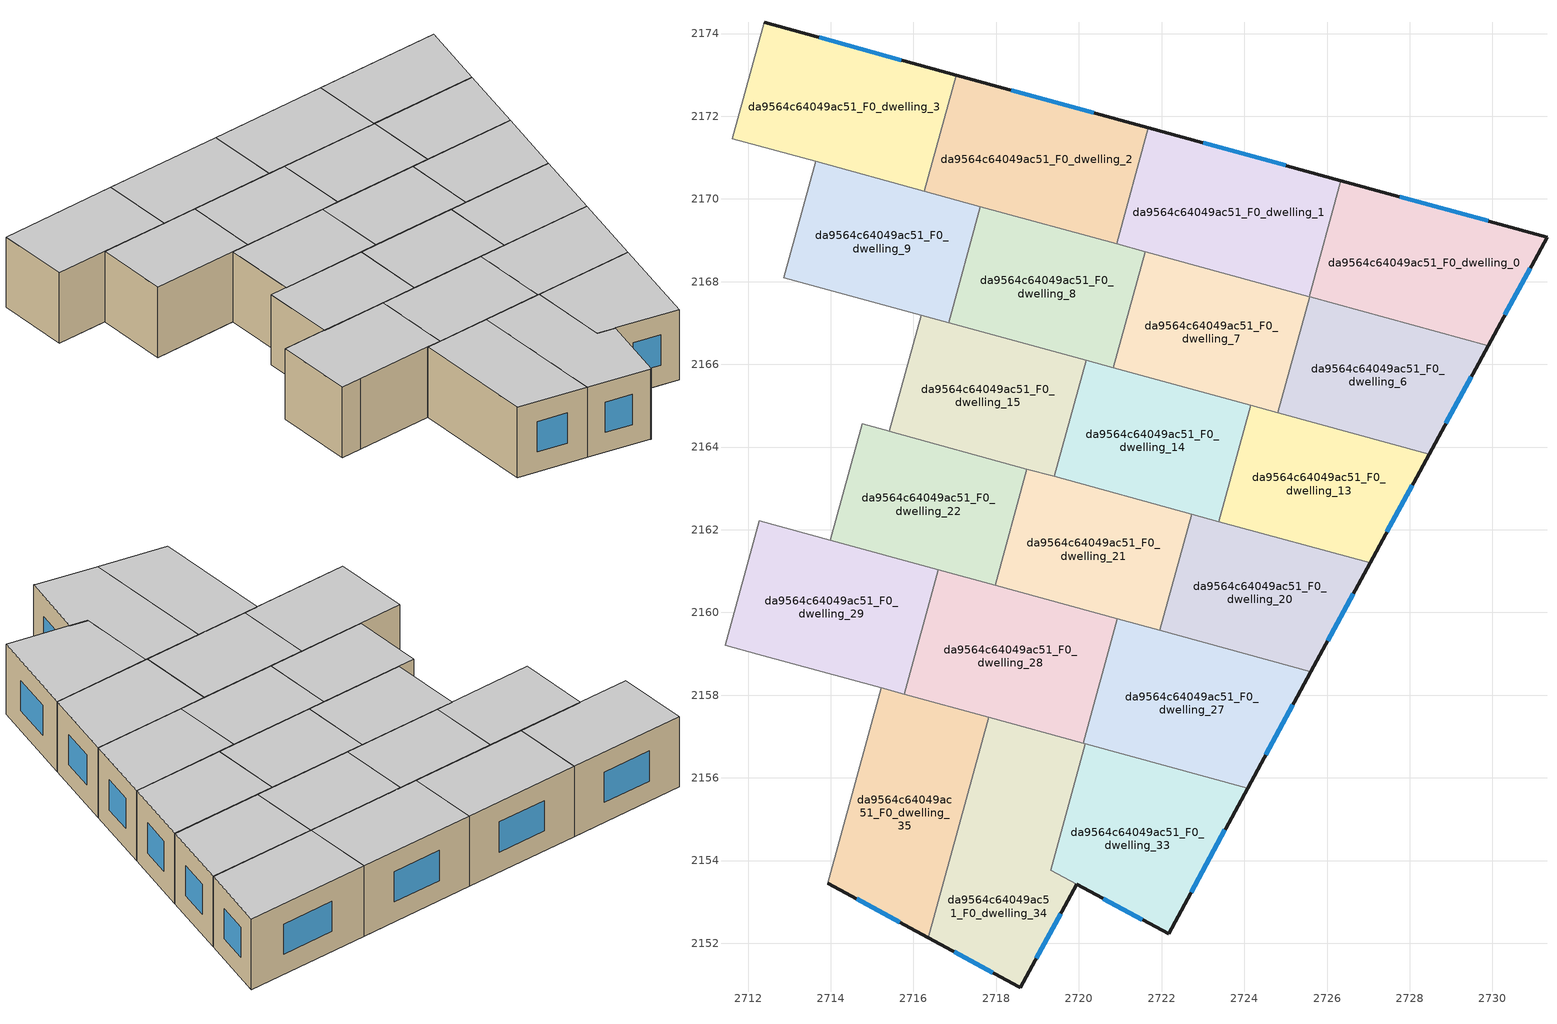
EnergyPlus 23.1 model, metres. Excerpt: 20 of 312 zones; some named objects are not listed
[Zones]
da9564c64049ac51_F0_dwelling_0
 floor ground (EU_floor_Construction): 2731.32,2169.08 2729.9,2166.46 2725.57,2167.64 2726.34,2170.45 z0
 wall outside (EU_wall_Construction): 2729.9,2166.46 2731.32,2169.08 2726.34,2170.45 z0:3
 wall to da9564c64049ac51_F0_dwelling_1 (EU_wall_Construction): 2726.34,2170.45 2725.57,2167.64 z0:3
 wall to da9564c64049ac51_F0_dwelling_6 (EU_wall_Construction): 2725.58,2167.64 2729.9,2166.46 z0:3
 wall to da9564c64049ac51_F0_dwelling_7 (EU_wall_Construction): 2725.57,2167.64 2725.58,2167.64 z0:3
 window (EU_Window_Construction): 2730.3,2167.2 2730.91,2168.33 / 2729.9,2169.47 2727.76,2170.05 z0.86:2.14
 ceiling to da9564c64049ac51_F1_dwelling_0 (EU_floor_Construction): 2729.9,2166.46 2731.32,2169.08 2726.34,2170.45 2725.57,2167.64 z3
da9564c64049ac51_F0_dwelling_1
 floor ground (EU_floor_Construction): 2726.34,2170.45 2725.57,2167.64 2720.91,2168.91 2721.68,2171.72 z0
 wall outside (EU_wall_Construction): 2726.34,2170.45 2721.68,2171.72 z0:3
 wall to da9564c64049ac51_F0_dwelling_2 (EU_wall_Construction): 2721.68,2171.72 2720.91,2168.91 z0:3
 wall to da9564c64049ac51_F0_dwelling_7 (EU_wall_Construction): 2721.6,2168.73 2725.57,2167.64 z0:3
 wall to da9564c64049ac51_F0_dwelling_8 (EU_wall_Construction): 2720.92,2168.91 2721.6,2168.73 z0:3
 window (EU_Window_Construction): 2725.01,2170.81 2723.01,2171.36 z0.86:2.14
 ceiling to da9564c64049ac51_F1_dwelling_1 (EU_floor_Construction): 2725.57,2167.64 2726.34,2170.45 2721.68,2171.72 2720.91,2168.91 z3
da9564c64049ac51_F0_dwelling_13
 floor ground (EU_floor_Construction): 2728.47,2163.83 2727.04,2161.2 2723.39,2162.2 2724.16,2165.01 z0
 wall outside (EU_wall_Construction): 2727.04,2161.2 2728.47,2163.83 z0:3
 wall to da9564c64049ac51_F0_dwelling_14 (EU_wall_Construction): 2724.16,2165.01 2723.39,2162.2 z0:3
 wall to da9564c64049ac51_F0_dwelling_20 (EU_wall_Construction): 2723.39,2162.2 2727.04,2161.2 z0:3
 wall to da9564c64049ac51_F0_dwelling_6 (EU_wall_Construction): 2728.47,2163.83 2724.81,2164.83 z0:3
 wall to da9564c64049ac51_F0_dwelling_7 (EU_wall_Construction): 2724.81,2164.83 2724.16,2165.01 z0:3
 window (EU_Window_Construction): 2727.45,2161.95 2728.06,2163.08 z0.86:2.14
 ceiling to da9564c64049ac51_F1_dwelling_13 (EU_floor_Construction): 2727.04,2161.2 2728.47,2163.83 2724.16,2165.01 2723.39,2162.2 z3
da9564c64049ac51_F0_dwelling_14
 floor ground (EU_floor_Construction): 2724.16,2165.01 2723.39,2162.2 2719.4,2163.29 2720.17,2166.1 z0
 wall to da9564c64049ac51_F0_dwelling_15 (EU_wall_Construction): 2720.17,2166.1 2719.4,2163.29 z0:3
 wall to da9564c64049ac51_F0_dwelling_21 (EU_wall_Construction): 2719.4,2163.29 2722.73,2162.38 z0:3
 wall to da9564c64049ac51_F0_dwelling_7 (EU_wall_Construction): 2724.16,2165.01 2720.83,2165.92 z0:3
 wall to da9564c64049ac51_F0_dwelling_20 (EU_wall_Construction): 2722.73,2162.38 2723.39,2162.2 z0:3
 wall to da9564c64049ac51_F0_dwelling_8 (EU_wall_Construction): 2720.83,2165.92 2720.17,2166.1 z0:3
 ceiling to da9564c64049ac51_F1_dwelling_14 (EU_floor_Construction): 2723.39,2162.2 2724.16,2165.01 2720.17,2166.1 2719.4,2163.29 z3
da9564c64049ac51_F0_dwelling_15
 floor ground (EU_floor_Construction): 2720.17,2166.1 2719.4,2163.29 2715.42,2164.38 2716.19,2167.19 z0
 wall to da9564c64049ac51_F0_dwelling_16 (EU_wall_Construction): 2716.19,2167.19 2715.42,2164.38 z0:3
 wall to da9564c64049ac51_F0_dwelling_22 (EU_wall_Construction): 2715.42,2164.38 2718.74,2163.47 z0:3
 wall to da9564c64049ac51_F0_dwelling_8 (EU_wall_Construction): 2720.17,2166.1 2716.85,2167.01 z0:3
 wall to da9564c64049ac51_F0_dwelling_21 (EU_wall_Construction): 2718.74,2163.47 2719.4,2163.29 z0:3
 wall to da9564c64049ac51_F0_dwelling_9 (EU_wall_Construction): 2716.85,2167.01 2716.19,2167.19 z0:3
 ceiling to da9564c64049ac51_F1_dwelling_15 (EU_floor_Construction): 2719.4,2163.29 2720.17,2166.1 2716.19,2167.19 2715.42,2164.38 z3
da9564c64049ac51_F0_dwelling_2
 floor ground (EU_floor_Construction): 2721.68,2171.72 2720.91,2168.91 2716.27,2170.19 2717.03,2173 z0
 wall outside (EU_wall_Construction): 2721.68,2171.72 2717.03,2173 z0:3
 wall to da9564c64049ac51_F0_dwelling_3 (EU_wall_Construction): 2717.03,2173 2716.27,2170.19 z0:3
 wall to da9564c64049ac51_F0_dwelling_8 (EU_wall_Construction): 2717.62,2169.82 2720.91,2168.91 z0:3
 wall to da9564c64049ac51_F0_dwelling_9 (EU_wall_Construction): 2716.27,2170.19 2717.62,2169.82 z0:3
 window (EU_Window_Construction): 2720.35,2172.09 2718.36,2172.63 z0.86:2.14
 ceiling to da9564c64049ac51_F1_dwelling_2 (EU_floor_Construction): 2720.91,2168.91 2721.68,2171.72 2717.03,2173 2716.27,2170.19 z3
da9564c64049ac51_F0_dwelling_20
 floor ground (EU_floor_Construction): 2727.04,2161.2 2725.61,2158.57 2721.96,2159.57 2722.73,2162.38 z0
 wall outside (EU_wall_Construction): 2725.61,2158.57 2727.04,2161.2 z0:3
 wall to da9564c64049ac51_F0_dwelling_21 (EU_wall_Construction): 2722.73,2162.38 2721.96,2159.57 z0:3
 wall to da9564c64049ac51_F0_dwelling_27 (EU_wall_Construction): 2721.96,2159.57 2725.61,2158.57 z0:3
 window (EU_Window_Construction): 2726.02,2159.32 2726.63,2160.45 z0.86:2.14
 ceiling to da9564c64049ac51_F1_dwelling_20 (EU_floor_Construction): 2725.61,2158.57 2727.04,2161.2 2722.73,2162.38 2721.96,2159.57 z3
da9564c64049ac51_F0_dwelling_21
 floor ground (EU_floor_Construction): 2722.73,2162.38 2721.96,2159.57 2717.97,2160.66 2718.74,2163.47 z0
 wall to da9564c64049ac51_F0_dwelling_22 (EU_wall_Construction): 2718.74,2163.47 2717.97,2160.66 z0:3
 wall to da9564c64049ac51_F0_dwelling_28 (EU_wall_Construction): 2717.97,2160.66 2720.93,2159.85 z0:3
 wall to da9564c64049ac51_F0_dwelling_27 (EU_wall_Construction): 2720.93,2159.85 2721.96,2159.57 z0:3
 ceiling to da9564c64049ac51_F1_dwelling_21 (EU_floor_Construction): 2721.96,2159.57 2722.73,2162.38 2718.74,2163.47 2717.97,2160.66 z3
da9564c64049ac51_F0_dwelling_22
 floor ground (EU_floor_Construction): 2718.74,2163.47 2717.97,2160.66 2713.99,2161.75 2714.76,2164.56 z0
 wall to da9564c64049ac51_F0_dwelling_23 (EU_wall_Construction): 2714.76,2164.56 2713.99,2161.75 z0:3
 wall to da9564c64049ac51_F0_dwelling_29 (EU_wall_Construction): 2713.99,2161.75 2716.6,2161.04 z0:3
 wall to da9564c64049ac51_F0_dwelling_16 (EU_wall_Construction): 2715.42,2164.38 2714.76,2164.56 z0:3
 wall to da9564c64049ac51_F0_dwelling_28 (EU_wall_Construction): 2716.6,2161.04 2717.98,2160.66 z0:3
 ceiling to da9564c64049ac51_F1_dwelling_22 (EU_floor_Construction): 2717.97,2160.66 2718.74,2163.47 2714.76,2164.56 2713.99,2161.75 z3
da9564c64049ac51_F0_dwelling_27
 floor ground (EU_floor_Construction): 2725.61,2158.57 2724.08,2155.75 2720.1,2156.84 2720.93,2159.85 z0
 wall outside (EU_wall_Construction): 2724.08,2155.75 2725.61,2158.57 z0:3
 wall to da9564c64049ac51_F0_dwelling_28 (EU_wall_Construction): 2720.93,2159.85 2720.1,2156.84 z0:3
 wall to da9564c64049ac51_F0_dwelling_33 (EU_wall_Construction): 2720.15,2156.82 2724.08,2155.75 z0:3
 wall to da9564c64049ac51_F0_dwelling_34 (EU_wall_Construction): 2720.1,2156.84 2720.15,2156.82 z0:3
 window (EU_Window_Construction): 2724.52,2156.55 2725.17,2157.76 z0.86:2.14
 ceiling to da9564c64049ac51_F1_dwelling_27 (EU_floor_Construction): 2724.08,2155.75 2725.61,2158.57 2720.93,2159.85 2720.1,2156.84 z3
da9564c64049ac51_F0_dwelling_28
 floor ground (EU_floor_Construction): 2720.93,2159.85 2720.1,2156.84 2715.77,2158.02 2716.6,2161.04 z0
 wall to da9564c64049ac51_F0_dwelling_29 (EU_wall_Construction): 2716.6,2161.04 2715.77,2158.02 z0:3
 wall to da9564c64049ac51_F0_dwelling_34 (EU_wall_Construction): 2717.82,2157.46 2720.1,2156.84 z0:3
 wall to da9564c64049ac51_F0_dwelling_35 (EU_wall_Construction): 2715.77,2158.02 2717.82,2157.46 z0:3
 ceiling to da9564c64049ac51_F1_dwelling_28 (EU_floor_Construction): 2720.1,2156.84 2720.93,2159.85 2716.6,2161.04 2715.77,2158.02 z3
da9564c64049ac51_F0_dwelling_29
 floor ground (EU_floor_Construction): 2716.6,2161.04 2715.77,2158.02 2711.44,2159.21 2712.27,2162.22 z0
 wall to da9564c64049ac51_F0_dwelling_30 (EU_wall_Construction): 2712.27,2162.22 2711.44,2159.21 z0:3
 wall to da9564c64049ac51_F0_dwelling_36 (EU_wall_Construction): 2712.23,2158.99 2715.22,2158.17 z0:3
 wall to da9564c64049ac51_F0_dwelling_23 (EU_wall_Construction): 2713.99,2161.75 2712.27,2162.22 z0:3
 wall to da9564c64049ac51_F0_dwelling_37 (EU_wall_Construction): 2711.44,2159.21 2712.23,2158.99 z0:3
 wall to da9564c64049ac51_F0_dwelling_35 (EU_wall_Construction): 2715.22,2158.17 2715.77,2158.02 z0:3
 ceiling to da9564c64049ac51_F1_dwelling_29 (EU_floor_Construction): 2715.77,2158.02 2716.6,2161.04 2712.27,2162.22 2711.44,2159.21 z3
da9564c64049ac51_F0_dwelling_3
 floor ground (EU_floor_Construction): 2717.03,2173 2716.27,2170.19 2711.62,2171.46 2712.39,2174.27 z0
 wall outside (EU_wall_Construction): 2717.03,2173 2712.39,2174.27 z0:3
 wall to da9564c64049ac51_F0_dwelling_4 (EU_wall_Construction): 2712.39,2174.27 2711.62,2171.46 z0:3
 wall to da9564c64049ac51_F0_dwelling_10 (EU_wall_Construction): 2711.62,2171.46 2713.63,2170.91 z0:3
 wall to da9564c64049ac51_F0_dwelling_9 (EU_wall_Construction): 2713.63,2170.91 2716.27,2170.19 z0:3
 window (EU_Window_Construction): 2715.71,2173.36 2713.72,2173.91 z0.86:2.14
 ceiling to da9564c64049ac51_F1_dwelling_3 (EU_floor_Construction): 2716.27,2170.19 2717.03,2173 2712.39,2174.27 2711.62,2171.46 z3
da9564c64049ac51_F0_dwelling_33
 floor ground (EU_floor_Construction): 2724.08,2155.75 2722.17,2152.23 2719.31,2153.76 2720.15,2156.82 z0
 wall outside (EU_wall_Construction): 2719.95,2153.42 2722.17,2152.23 2724.08,2155.75 z0:3
 wall to da9564c64049ac51_F0_dwelling_34 (EU_wall_Construction): 2719.31,2153.76 2719.95,2153.42 / 2720.15,2156.82 2719.32,2153.77 z0:3
 window (EU_Window_Construction): 2722.71,2153.24 2723.53,2154.74 / 2720.58,2153.08 2721.53,2152.57 z0.86:2.14
 ceiling to da9564c64049ac51_F1_dwelling_33 (EU_floor_Construction): 2722.17,2152.23 2724.08,2155.75 2720.15,2156.82 2719.31,2153.76 z3
da9564c64049ac51_F0_dwelling_34
 floor ground (EU_floor_Construction): 2720.15,2156.82 2719.31,2153.76 2719.95,2153.42 2718.59,2150.93 2718.54,2150.95 2716.36,2152.14 2717.82,2157.46 z0
 wall outside (EU_wall_Construction): 2716.36,2152.14 2718.54,2150.95 2718.59,2150.93 2719.95,2153.42 z0:3
 wall to da9564c64049ac51_F0_dwelling_35 (EU_wall_Construction): 2717.82,2157.46 2716.36,2152.14 z0:3
 window (EU_Window_Construction): 2716.99,2151.8 2717.92,2151.29 / 2718.97,2151.64 2719.56,2152.71 z0.86:2.14
 ceiling to da9564c64049ac51_F1_dwelling_34 (EU_floor_Construction): 2718.59,2150.93 2719.95,2153.42 2719.31,2153.76 2720.15,2156.82 2717.82,2157.46 2716.36,2152.14 2718.54,2150.95 z3
da9564c64049ac51_F0_dwelling_35
 floor ground (EU_floor_Construction): 2717.82,2157.46 2716.36,2152.14 2713.93,2153.46 2715.22,2158.17 z0
 wall outside (EU_wall_Construction): 2713.93,2153.46 2716.36,2152.14 z0:3
 wall to da9564c64049ac51_F0_dwelling_36 (EU_wall_Construction): 2715.22,2158.17 2713.93,2153.46 z0:3
 window (EU_Window_Construction): 2714.63,2153.08 2715.67,2152.51 z0.86:2.14
 ceiling to da9564c64049ac51_F1_dwelling_35 (EU_floor_Construction): 2716.36,2152.14 2717.82,2157.46 2715.22,2158.17 2713.93,2153.46 z3
da9564c64049ac51_F0_dwelling_6
 floor ground (EU_floor_Construction): 2729.9,2166.46 2728.47,2163.83 2724.81,2164.83 2725.58,2167.64 z0
 wall outside (EU_wall_Construction): 2728.47,2163.83 2729.9,2166.46 z0:3
 wall to da9564c64049ac51_F0_dwelling_7 (EU_wall_Construction): 2725.58,2167.64 2724.81,2164.83 z0:3
 window (EU_Window_Construction): 2728.88,2164.58 2729.49,2165.7 z0.86:2.14
 ceiling to da9564c64049ac51_F1_dwelling_6 (EU_floor_Construction): 2728.47,2163.83 2729.9,2166.46 2725.58,2167.64 2724.81,2164.83 z3
da9564c64049ac51_F0_dwelling_7
 floor ground (EU_floor_Construction): 2725.58,2167.64 2724.81,2164.83 2720.83,2165.92 2721.6,2168.73 z0
 wall to da9564c64049ac51_F0_dwelling_8 (EU_wall_Construction): 2721.6,2168.73 2720.83,2165.92 z0:3
 ceiling to da9564c64049ac51_F1_dwelling_7 (EU_floor_Construction): 2724.81,2164.83 2725.58,2167.64 2721.6,2168.73 2720.83,2165.92 z3
da9564c64049ac51_F0_dwelling_8
 floor ground (EU_floor_Construction): 2721.6,2168.73 2720.83,2165.92 2716.85,2167.01 2717.62,2169.82 z0
 wall to da9564c64049ac51_F0_dwelling_9 (EU_wall_Construction): 2717.62,2169.82 2716.85,2167.01 z0:3
 ceiling to da9564c64049ac51_F1_dwelling_8 (EU_floor_Construction): 2720.83,2165.92 2721.6,2168.73 2717.62,2169.82 2716.85,2167.01 z3
da9564c64049ac51_F0_dwelling_9
 floor ground (EU_floor_Construction): 2717.62,2169.82 2716.85,2167.01 2712.86,2168.1 2713.63,2170.91 z0
 wall to da9564c64049ac51_F0_dwelling_10 (EU_wall_Construction): 2713.63,2170.91 2712.86,2168.1 z0:3
 wall to da9564c64049ac51_F0_dwelling_16 (EU_wall_Construction): 2712.86,2168.1 2716.19,2167.19 z0:3
 ceiling to da9564c64049ac51_F1_dwelling_9 (EU_floor_Construction): 2716.85,2167.01 2717.62,2169.82 2713.63,2170.91 2712.86,2168.1 z3
[Building]
EU S2 Campaign: North Axis=0; Terrain=City; Solar Distribution=FullExterior
[Site:Location]
Helsinki-Vantaa.AP: Latitude=60.317; Longitude=24.963; Time Zone=2; Elevation=54.6
[SizingPeriod:WeatherFileDays]
AnnualSizingPeriod: Begin Month=1; Begin Day of Month=1; End Month=12; End Day of Month=31; Day of Week for Start Day=Monday; Use Weather File Daylight Saving Period=No; Use Weather File Rain and Snow Indicators=No
[MATERIAL]
EU_InternalMass_Material: Roughness=MediumRough; Thickness=0.1; Conductivity=1; Density=1800; Specific Heat=900; Thermal Absorptance=0.9; Solar Absorptance=0.7; Visible Absorptance=0.7
[MATERIAL:NOMASS] Roughness=MediumRough; Thermal Absorptance=0.9; Solar Absorptance=0.7; Visible Absorptance=0.7
Name | Thermal Resistance
EU_wall_NoMass | 5.91765
EU_floor_NoMass | 6.2875
[WINDOWMATERIAL:SIMPLEGLAZINGSYSTEM]
EU_Window_SimpleGlazing: UFactor=0.994035; Solar Heat Gain Coefficient=0.7; Visible Transmittance=0.7
[CONSTRUCTION]
EU_wall_Construction: EU_wall_NoMass
EU_floor_Construction: EU_floor_NoMass
EU_Window_Construction: EU_Window_SimpleGlazing
EU_InternalMass_Construction: EU_InternalMass_Material
[ZONE] Type=1; Multiplier=1; Ceiling Height=autocalculate; Floor Area=autocalculate; Part of Total Floor Area=Yes
Name | Volume
da9564c64049ac51_F0_dwelling_0; da9564c64049ac51_F0_dwelling_29 | 42.09375
da9564c64049ac51_F0_dwelling_1 | 42.0894
da9564c64049ac51_F0_dwelling_13 | 36.0894
da9564c64049ac51_F0_dwelling_14; da9564c64049ac51_F0_dwelling_20 | 36.0798
da9564c64049ac51_F0_dwelling_15 | 36.0864
da9564c64049ac51_F0_dwelling_2 | 42.0967
da9564c64049ac51_F0_dwelling_21; da9564c64049ac51_F0_dwelling_8 | 36.0791
da9564c64049ac51_F0_dwelling_22; da9564c64049ac51_F0_dwelling_9 | 36.082
da9564c64049ac51_F0_dwelling_27; da9564c64049ac51_F0_dwelling_3 | 42.0923
da9564c64049ac51_F0_dwelling_28 | 42.0842
da9564c64049ac51_F0_dwelling_33 | 38.8315
da9564c64049ac51_F0_dwelling_34 | 45.3457
da9564c64049ac51_F0_dwelling_35 | 42.0813
da9564c64049ac51_F0_dwelling_6 | 36.085
da9564c64049ac51_F0_dwelling_7 | 36.0828
[INTERNALMASS] Construction=EU_InternalMass_Construction
Name | Zone or ZoneList | Surface Area
da9564c64049ac51_F0_dwelling_0_EU_InternalMass | da9564c64049ac51_F0_dwelling_0 | 14.0312
da9564c64049ac51_F0_dwelling_1_EU_InternalMass | da9564c64049ac51_F0_dwelling_1 | 14.03
da9564c64049ac51_F0_dwelling_2_EU_InternalMass | da9564c64049ac51_F0_dwelling_2 | 14.0321
da9564c64049ac51_F0_dwelling_3_EU_InternalMass | da9564c64049ac51_F0_dwelling_3 | 14.0306
da9564c64049ac51_F0_dwelling_6_EU_InternalMass | da9564c64049ac51_F0_dwelling_6 | 12.0285
da9564c64049ac51_F0_dwelling_7_EU_InternalMass | da9564c64049ac51_F0_dwelling_7 | 12.0272
da9564c64049ac51_F0_dwelling_8_EU_InternalMass | da9564c64049ac51_F0_dwelling_8 | 12.0265
da9564c64049ac51_F0_dwelling_9_EU_InternalMass | da9564c64049ac51_F0_dwelling_9 | 12.0272
da9564c64049ac51_F0_dwelling_13_EU_InternalMass | da9564c64049ac51_F0_dwelling_13 | 12.0296
da9564c64049ac51_F0_dwelling_14_EU_InternalMass | da9564c64049ac51_F0_dwelling_14 | 12.0265
da9564c64049ac51_F0_dwelling_15_EU_InternalMass | da9564c64049ac51_F0_dwelling_15 | 12.0288
da9564c64049ac51_F0_dwelling_20_EU_InternalMass | da9564c64049ac51_F0_dwelling_20 | 12.0271
da9564c64049ac51_F0_dwelling_21_EU_InternalMass | da9564c64049ac51_F0_dwelling_21 | 12.0265
da9564c64049ac51_F0_dwelling_22_EU_InternalMass | da9564c64049ac51_F0_dwelling_22 | 12.0272
da9564c64049ac51_F0_dwelling_27_EU_InternalMass | da9564c64049ac51_F0_dwelling_27 | 14.0305
da9564c64049ac51_F0_dwelling_28_EU_InternalMass | da9564c64049ac51_F0_dwelling_28 | 14.0282
da9564c64049ac51_F0_dwelling_29_EU_InternalMass | da9564c64049ac51_F0_dwelling_29 | 14.0312
da9564c64049ac51_F0_dwelling_33_EU_InternalMass | da9564c64049ac51_F0_dwelling_33 | 12.9421
da9564c64049ac51_F0_dwelling_34_EU_InternalMass | da9564c64049ac51_F0_dwelling_34 | 15.1153
da9564c64049ac51_F0_dwelling_35_EU_InternalMass | da9564c64049ac51_F0_dwelling_35 | 14.0273
[OTHEREQUIPMENT] Fuel Type=Electricity; Design Level Calculation Method=Watts/Area; Power per Zone Floor Area=1; Fraction Latent=0; Fraction Radiant=0; Fraction Lost=0; Carbon Dioxide Generation Rate=0; EndUse Subcategory=EU_Step8_InternalGains
Name | Zone or ZoneList or Space or SpaceList | Schedule
EU_Step8_InternalGain_da9564c64049ac51_F0_dwelling_0_f000 | da9564c64049ac51_F0_dwelling_0 | EU_Step8_GainSchedule_da9564c64049ac51_F0_dwelling_0_f000
EU_Step8_InternalGain_da9564c64049ac51_F0_dwelling_1_f000 | da9564c64049ac51_F0_dwelling_1 | EU_Step8_GainSchedule_da9564c64049ac51_F0_dwelling_1_f000
EU_Step8_InternalGain_da9564c64049ac51_F0_dwelling_2_f000 | da9564c64049ac51_F0_dwelling_2 | EU_Step8_GainSchedule_da9564c64049ac51_F0_dwelling_2_f000
EU_Step8_InternalGain_da9564c64049ac51_F0_dwelling_3_f000 | da9564c64049ac51_F0_dwelling_3 | EU_Step8_GainSchedule_da9564c64049ac51_F0_dwelling_3_f000
EU_Step8_InternalGain_da9564c64049ac51_F0_dwelling_6_f000 | da9564c64049ac51_F0_dwelling_6 | EU_Step8_GainSchedule_da9564c64049ac51_F0_dwelling_6_f000
EU_Step8_InternalGain_da9564c64049ac51_F0_dwelling_7_f000 | da9564c64049ac51_F0_dwelling_7 | EU_Step8_GainSchedule_da9564c64049ac51_F0_dwelling_7_f000
EU_Step8_InternalGain_da9564c64049ac51_F0_dwelling_8_f000 | da9564c64049ac51_F0_dwelling_8 | EU_Step8_GainSchedule_da9564c64049ac51_F0_dwelling_8_f000
EU_Step8_InternalGain_da9564c64049ac51_F0_dwelling_9_f000 | da9564c64049ac51_F0_dwelling_9 | EU_Step8_GainSchedule_da9564c64049ac51_F0_dwelling_9_f000
EU_Step8_InternalGain_da9564c64049ac51_F0_dwelling_13_f000 | da9564c64049ac51_F0_dwelling_13 | EU_Step8_GainSchedule_da9564c64049ac51_F0_dwelling_13_f000
EU_Step8_InternalGain_da9564c64049ac51_F0_dwelling_14_f000 | da9564c64049ac51_F0_dwelling_14 | EU_Step8_GainSchedule_da9564c64049ac51_F0_dwelling_14_f000
EU_Step8_InternalGain_da9564c64049ac51_F0_dwelling_15_f000 | da9564c64049ac51_F0_dwelling_15 | EU_Step8_GainSchedule_da9564c64049ac51_F0_dwelling_15_f000
EU_Step8_InternalGain_da9564c64049ac51_F0_dwelling_20_f000 | da9564c64049ac51_F0_dwelling_20 | EU_Step8_GainSchedule_da9564c64049ac51_F0_dwelling_20_f000
EU_Step8_InternalGain_da9564c64049ac51_F0_dwelling_21_f000 | da9564c64049ac51_F0_dwelling_21 | EU_Step8_GainSchedule_da9564c64049ac51_F0_dwelling_21_f000
EU_Step8_InternalGain_da9564c64049ac51_F0_dwelling_22_f000 | da9564c64049ac51_F0_dwelling_22 | EU_Step8_GainSchedule_da9564c64049ac51_F0_dwelling_22_f000
EU_Step8_InternalGain_da9564c64049ac51_F0_dwelling_27_f000 | da9564c64049ac51_F0_dwelling_27 | EU_Step8_GainSchedule_da9564c64049ac51_F0_dwelling_27_f000
EU_Step8_InternalGain_da9564c64049ac51_F0_dwelling_28_f000 | da9564c64049ac51_F0_dwelling_28 | EU_Step8_GainSchedule_da9564c64049ac51_F0_dwelling_28_f000
EU_Step8_InternalGain_da9564c64049ac51_F0_dwelling_29_f000 | da9564c64049ac51_F0_dwelling_29 | EU_Step8_GainSchedule_da9564c64049ac51_F0_dwelling_29_f000
EU_Step8_InternalGain_da9564c64049ac51_F0_dwelling_33_f000 | da9564c64049ac51_F0_dwelling_33 | EU_Step8_GainSchedule_da9564c64049ac51_F0_dwelling_33_f000
EU_Step8_InternalGain_da9564c64049ac51_F0_dwelling_34_f000 | da9564c64049ac51_F0_dwelling_34 | EU_Step8_GainSchedule_da9564c64049ac51_F0_dwelling_34_f000
EU_Step8_InternalGain_da9564c64049ac51_F0_dwelling_35_f000 | da9564c64049ac51_F0_dwelling_35 | EU_Step8_GainSchedule_da9564c64049ac51_F0_dwelling_35_f000
[ZONEVENTILATION:DESIGNFLOWRATE] Schedule=EU_AlwaysOn; Design Flow Rate Calculation Method=AirChanges/Hour; Air Changes per Hour=0.596421; Ventilation Type=Natural; Fan Pressure Rise=0; Fan Total Efficiency=1; Constant Term Coefficient=1; Temperature Term Coefficient=0; Velocity Term Coefficient=0; Velocity Squared Term Coefficient=0; Minimum Indoor Temperature=-100; Maximum Indoor Temperature=100; Delta Temperature=-100; Minimum Outdoor Temperature=-100; Maximum Outdoor Temperature=100; Maximum Wind Speed=40
Name | Zone or ZoneList or Space or SpaceList
EU_ConstantAir_da9564c64049ac51_F0_dwelling_0 | da9564c64049ac51_F0_dwelling_0
EU_ConstantAir_da9564c64049ac51_F0_dwelling_1 | da9564c64049ac51_F0_dwelling_1
EU_ConstantAir_da9564c64049ac51_F0_dwelling_2 | da9564c64049ac51_F0_dwelling_2
EU_ConstantAir_da9564c64049ac51_F0_dwelling_3 | da9564c64049ac51_F0_dwelling_3
EU_ConstantAir_da9564c64049ac51_F0_dwelling_6 | da9564c64049ac51_F0_dwelling_6
EU_ConstantAir_da9564c64049ac51_F0_dwelling_7 | da9564c64049ac51_F0_dwelling_7
EU_ConstantAir_da9564c64049ac51_F0_dwelling_8 | da9564c64049ac51_F0_dwelling_8
EU_ConstantAir_da9564c64049ac51_F0_dwelling_9 | da9564c64049ac51_F0_dwelling_9
EU_ConstantAir_da9564c64049ac51_F0_dwelling_13 | da9564c64049ac51_F0_dwelling_13
EU_ConstantAir_da9564c64049ac51_F0_dwelling_14 | da9564c64049ac51_F0_dwelling_14
EU_ConstantAir_da9564c64049ac51_F0_dwelling_15 | da9564c64049ac51_F0_dwelling_15
EU_ConstantAir_da9564c64049ac51_F0_dwelling_20 | da9564c64049ac51_F0_dwelling_20
EU_ConstantAir_da9564c64049ac51_F0_dwelling_21 | da9564c64049ac51_F0_dwelling_21
EU_ConstantAir_da9564c64049ac51_F0_dwelling_22 | da9564c64049ac51_F0_dwelling_22
EU_ConstantAir_da9564c64049ac51_F0_dwelling_27 | da9564c64049ac51_F0_dwelling_27
EU_ConstantAir_da9564c64049ac51_F0_dwelling_28 | da9564c64049ac51_F0_dwelling_28
EU_ConstantAir_da9564c64049ac51_F0_dwelling_29 | da9564c64049ac51_F0_dwelling_29
EU_ConstantAir_da9564c64049ac51_F0_dwelling_33 | da9564c64049ac51_F0_dwelling_33
EU_ConstantAir_da9564c64049ac51_F0_dwelling_34 | da9564c64049ac51_F0_dwelling_34
EU_ConstantAir_da9564c64049ac51_F0_dwelling_35 | da9564c64049ac51_F0_dwelling_35
[HVACTEMPLATE:ZONE:IDEALLOADSAIRSYSTEM] System Availability Schedule=EU_AlwaysOn; Maximum Heating Supply Air Temperature=50; Minimum Cooling Supply Air Temperature=13; Maximum Heating Supply Air Humidity Ratio=0.0156; Minimum Cooling Supply Air Humidity Ratio=0.0077; Heating Limit=NoLimit; Cooling Limit=NoLimit; Heating Availability Schedule=EU_AlwaysOn; Cooling Availability Schedule=EU_CoolingOff; Dehumidification Control Type=ConstantSensibleHeatRatio; Cooling Sensible Heat Ratio=0.7; Dehumidification Setpoint=60; Humidification Control Type=None; Humidification Setpoint=30; Outdoor Air Method=None; Outdoor Air Flow Rate per Person=0.00944; Outdoor Air Flow Rate per Zone Floor Area=0; Outdoor Air Flow Rate per Zone=0; Demand Controlled Ventilation Type=None; Outdoor Air Economizer Type=NoEconomizer; Heat Recovery Type=None; Sensible Heat Recovery Effectiveness=0.7; Latent Heat Recovery Effectiveness=0.65
Name | Template Thermostat
da9564c64049ac51_F0_dwelling_0 | EU_HeatOnly_da9564c64049ac51_F0_dwelling_0
da9564c64049ac51_F0_dwelling_1 | EU_HeatOnly_da9564c64049ac51_F0_dwelling_1
da9564c64049ac51_F0_dwelling_2 | EU_HeatOnly_da9564c64049ac51_F0_dwelling_2
da9564c64049ac51_F0_dwelling_3 | EU_HeatOnly_da9564c64049ac51_F0_dwelling_3
da9564c64049ac51_F0_dwelling_6 | EU_HeatOnly_da9564c64049ac51_F0_dwelling_6
da9564c64049ac51_F0_dwelling_7 | EU_HeatOnly_da9564c64049ac51_F0_dwelling_7
da9564c64049ac51_F0_dwelling_8 | EU_HeatOnly_da9564c64049ac51_F0_dwelling_8
da9564c64049ac51_F0_dwelling_9 | EU_HeatOnly_da9564c64049ac51_F0_dwelling_9
da9564c64049ac51_F0_dwelling_13 | EU_HeatOnly_da9564c64049ac51_F0_dwelling_13
da9564c64049ac51_F0_dwelling_14 | EU_HeatOnly_da9564c64049ac51_F0_dwelling_14
da9564c64049ac51_F0_dwelling_15 | EU_HeatOnly_da9564c64049ac51_F0_dwelling_15
da9564c64049ac51_F0_dwelling_20 | EU_HeatOnly_da9564c64049ac51_F0_dwelling_20
da9564c64049ac51_F0_dwelling_21 | EU_HeatOnly_da9564c64049ac51_F0_dwelling_21
da9564c64049ac51_F0_dwelling_22 | EU_HeatOnly_da9564c64049ac51_F0_dwelling_22
da9564c64049ac51_F0_dwelling_27 | EU_HeatOnly_da9564c64049ac51_F0_dwelling_27
da9564c64049ac51_F0_dwelling_28 | EU_HeatOnly_da9564c64049ac51_F0_dwelling_28
da9564c64049ac51_F0_dwelling_29 | EU_HeatOnly_da9564c64049ac51_F0_dwelling_29
da9564c64049ac51_F0_dwelling_33 | EU_HeatOnly_da9564c64049ac51_F0_dwelling_33
da9564c64049ac51_F0_dwelling_34 | EU_HeatOnly_da9564c64049ac51_F0_dwelling_34
da9564c64049ac51_F0_dwelling_35 | EU_HeatOnly_da9564c64049ac51_F0_dwelling_35
[SIZING:ZONE] Zone Cooling Design Supply Air Temperature Input Method=SupplyAirTemperature; Zone Cooling Design Supply Air Temperature=13; Zone Heating Design Supply Air Temperature Input Method=SupplyAirTemperature; Zone Heating Design Supply Air Temperature=50; Zone Cooling Design Supply Air Humidity Ratio=0.008; Zone Heating Design Supply Air Humidity Ratio=0.008; Cooling Design Air Flow Method=DesignDay; Cooling Design Air Flow Rate=0; Cooling Minimum Air Flow per Zone Floor Area=0.000762; Cooling Minimum Air Flow=0; Cooling Minimum Air Flow Fraction=0.2; Heating Design Air Flow Method=DesignDay; Heating Design Air Flow Rate=0; Heating Maximum Air Flow per Zone Floor Area=0.002032; Heating Maximum Air Flow=0.141576; Heating Maximum Air Flow Fraction=0.3; Account for Dedicated Outdoor Air System=No; Dedicated Outdoor Air System Control Strategy=NeutralSupplyAir; Dedicated Outdoor Air Low Setpoint Temperature for Design=autosize; Dedicated Outdoor Air High Setpoint Temperature for Design=autosize; Zone Load Sizing Method=Sensible Load Only No Latent Load; Zone Latent Cooling Design Supply Air Humidity Ratio Input Method=HumidityRatioDifference; Zone Cooling Design Supply Air Humidity Ratio Difference=0.005; Zone Latent Heating Design Supply Air Humidity Ratio Input Method=HumidityRatioDifference; Zone Humidification Design Supply Air Humidity Ratio Difference=0.005
da9564c64049ac51_F0_dwelling_0; da9564c64049ac51_F0_dwelling_1; da9564c64049ac51_F0_dwelling_2; da9564c64049ac51_F0_dwelling_3; da9564c64049ac51_F0_dwelling_6; da9564c64049ac51_F0_dwelling_7; da9564c64049ac51_F0_dwelling_8; da9564c64049ac51_F0_dwelling_9; da9564c64049ac51_F0_dwelling_13; da9564c64049ac51_F0_dwelling_14; da9564c64049ac51_F0_dwelling_15; da9564c64049ac51_F0_dwelling_20; da9564c64049ac51_F0_dwelling_21; da9564c64049ac51_F0_dwelling_22; da9564c64049ac51_F0_dwelling_27; da9564c64049ac51_F0_dwelling_28; da9564c64049ac51_F0_dwelling_29; da9564c64049ac51_F0_dwelling_33; da9564c64049ac51_F0_dwelling_34; da9564c64049ac51_F0_dwelling_35
[SCHEDULE:CONSTANT]
Name | Hourly Value
EU_AlwaysOn | 1
EU_CoolingOff | 0
[SCHEDULE:FILE] Column Number=1; Rows to Skip at Top=0; Number of Hours of Data=8760; Column Separator=Comma; Interpolate to Timestep=No; Minutes per Item=60; Adjust Schedule for Daylight Savings=Yes
Name | File
EU_Step8_GainSchedule_da9564c64049ac51_F0_dwelling_0_f000 | ../../schedules/da9564c64049ac51/da9564c64049ac51_F0_dwelling_0_f000_gain.csv
EU_Step8_GainSchedule_da9564c64049ac51_F0_dwelling_1_f000 | ../../schedules/da9564c64049ac51/da9564c64049ac51_F0_dwelling_1_f000_gain.csv
EU_Step8_GainSchedule_da9564c64049ac51_F0_dwelling_2_f000 | ../../schedules/da9564c64049ac51/da9564c64049ac51_F0_dwelling_2_f000_gain.csv
EU_Step8_GainSchedule_da9564c64049ac51_F0_dwelling_3_f000 | ../../schedules/da9564c64049ac51/da9564c64049ac51_F0_dwelling_3_f000_gain.csv
EU_Step8_GainSchedule_da9564c64049ac51_F0_dwelling_6_f000 | ../../schedules/da9564c64049ac51/da9564c64049ac51_F0_dwelling_6_f000_gain.csv
EU_Step8_GainSchedule_da9564c64049ac51_F0_dwelling_7_f000 | ../../schedules/da9564c64049ac51/da9564c64049ac51_F0_dwelling_7_f000_gain.csv
EU_Step8_GainSchedule_da9564c64049ac51_F0_dwelling_8_f000 | ../../schedules/da9564c64049ac51/da9564c64049ac51_F0_dwelling_8_f000_gain.csv
EU_Step8_GainSchedule_da9564c64049ac51_F0_dwelling_9_f000 | ../../schedules/da9564c64049ac51/da9564c64049ac51_F0_dwelling_9_f000_gain.csv
EU_Step8_GainSchedule_da9564c64049ac51_F0_dwelling_13_f000 | ../../schedules/da9564c64049ac51/da9564c64049ac51_F0_dwelling_13_f000_gain.csv
EU_Step8_GainSchedule_da9564c64049ac51_F0_dwelling_14_f000 | ../../schedules/da9564c64049ac51/da9564c64049ac51_F0_dwelling_14_f000_gain.csv
EU_Step8_GainSchedule_da9564c64049ac51_F0_dwelling_15_f000 | ../../schedules/da9564c64049ac51/da9564c64049ac51_F0_dwelling_15_f000_gain.csv
EU_Step8_GainSchedule_da9564c64049ac51_F0_dwelling_20_f000 | ../../schedules/da9564c64049ac51/da9564c64049ac51_F0_dwelling_20_f000_gain.csv
EU_Step8_GainSchedule_da9564c64049ac51_F0_dwelling_21_f000 | ../../schedules/da9564c64049ac51/da9564c64049ac51_F0_dwelling_21_f000_gain.csv
EU_Step8_GainSchedule_da9564c64049ac51_F0_dwelling_22_f000 | ../../schedules/da9564c64049ac51/da9564c64049ac51_F0_dwelling_22_f000_gain.csv
EU_Step8_GainSchedule_da9564c64049ac51_F0_dwelling_27_f000 | ../../schedules/da9564c64049ac51/da9564c64049ac51_F0_dwelling_27_f000_gain.csv
EU_Step8_GainSchedule_da9564c64049ac51_F0_dwelling_28_f000 | ../../schedules/da9564c64049ac51/da9564c64049ac51_F0_dwelling_28_f000_gain.csv
EU_Step8_GainSchedule_da9564c64049ac51_F0_dwelling_29_f000 | ../../schedules/da9564c64049ac51/da9564c64049ac51_F0_dwelling_29_f000_gain.csv
EU_Step8_GainSchedule_da9564c64049ac51_F0_dwelling_33_f000 | ../../schedules/da9564c64049ac51/da9564c64049ac51_F0_dwelling_33_f000_gain.csv
EU_Step8_GainSchedule_da9564c64049ac51_F0_dwelling_34_f000 | ../../schedules/da9564c64049ac51/da9564c64049ac51_F0_dwelling_34_f000_gain.csv
EU_Step8_GainSchedule_da9564c64049ac51_F0_dwelling_35_f000 | ../../schedules/da9564c64049ac51/da9564c64049ac51_F0_dwelling_35_f000_gain.csv
